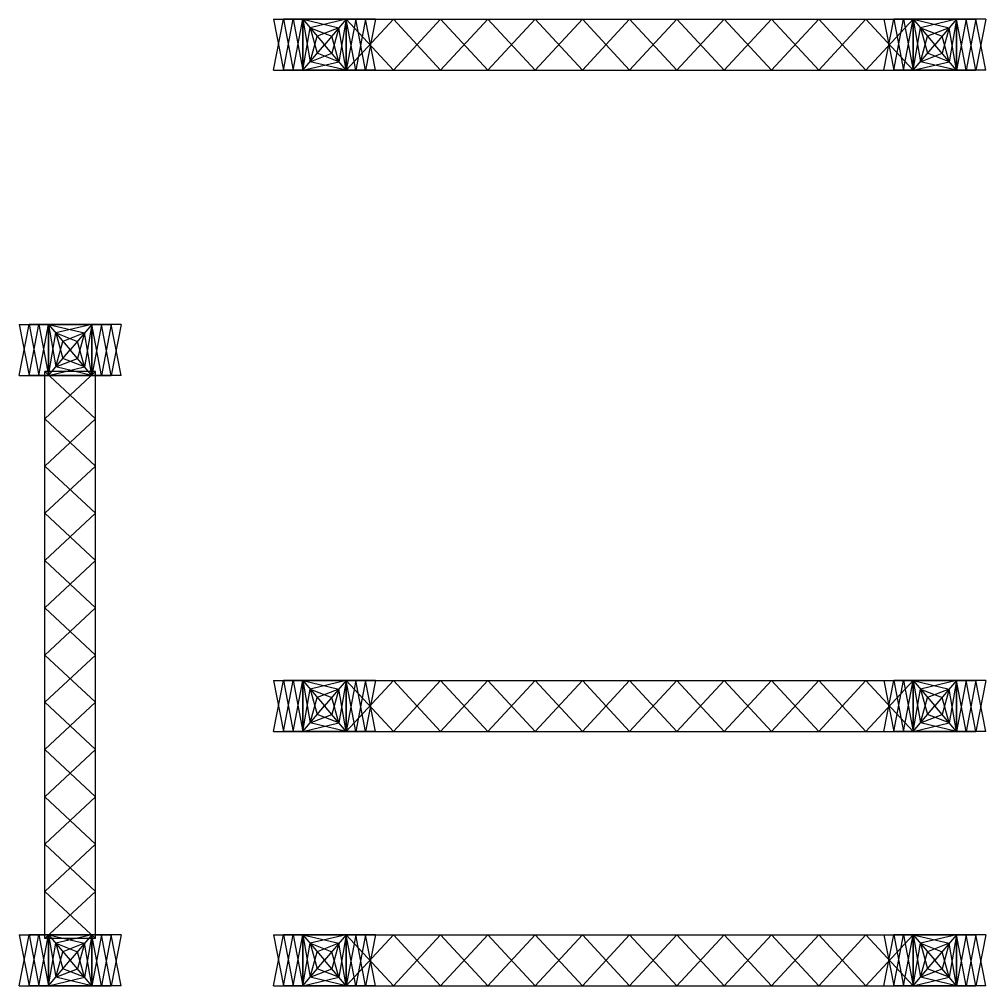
# Model space of a CAD drawing. Header units: millimetres. Extents: x -1 to 18, y -0.5 to 18.5.
import ezdxf

# ---------------------------------------------------------------- set-up
doc = ezdxf.new("R2010")
doc.units = ezdxf.units.MM

msp = doc.modelspace()

# ---------------------------------------------------------------- linework, layer by layer
for points in [[(4, 18.5, 0), (4.192, 18.5, 1)], [(4, 18.5, 0), (5.808, 18.5, 1)], [(4, 18.5, 0), (4.192, 17.5, 1)], [(4, 17.5, 0), (4.192, 18.5, 1)], [(6, 18.5, 0), (4.192, 18.5, 1)], [(4.192, 18.5, 1), (4.383, 18.5, 2)], [(4.192, 18.5, 1), (5.617, 18.5, 2)], [(4.192, 18.5, 1), (4.383, 17.5, 2)], [(4.192, 17.5, 1), (4.383, 18.5, 2)], [(5.808, 18.5, 1), (4.383, 18.5, 2)], [(4.383, 18.5, 2), (4.575, 18.5, 3)], [(4.383, 18.5, 2), (5.425, 18.5, 3)], [(4.383, 18.5, 2), (4.575, 17.5, 3)], [(4.383, 17.5, 2), (4.575, 18.5, 3)], [(5.617, 18.5, 2), (4.575, 18.5, 3)], [(4.575, 18.5, 3), (4.575, 18.5, 4)], [(5.425, 18.5, 3), (4.575, 18.5, 4)], [(4.575, 18.5, 3), (5.425, 18.5, 4)], [(4.575, 18.5, 3), (4.575, 17.5, 4)], [(4.575, 17.5, 3), (4.575, 18.5, 4)], [(4.575, 18.5, 4), (4.575, 18.5, 5)], [(5.425, 18.5, 4), (4.575, 18.5, 5)], [(4.575, 18.5, 4), (5.425, 18.5, 5)], [(4.575, 18.5, 4), (4.575, 17.5, 5)], [(4.575, 17.5, 4), (4.575, 18.5, 5)], [(4.575, 18.5, 5), (4.575, 18.5, 6)], [(5.425, 18.5, 5), (4.575, 18.5, 6)], [(4.575, 18.5, 5), (5.425, 18.5, 6)], [(4.575, 18.5, 5), (4.575, 17.5, 6)], [(4.575, 17.5, 5), (4.575, 18.5, 6)], [(4.575, 18.5, 6), (4.575, 18.5, 7)], [(5.425, 18.5, 6), (4.575, 18.5, 7)], [(4.575, 18.5, 6), (5.425, 18.5, 7)], [(4.575, 18.5, 6), (4.575, 17.5, 7)], [(4.575, 17.5, 6), (4.575, 18.5, 7)], [(5.425, 18.5, 7), (4.575, 18.5, 7)], [(4.575, 18.5, 7), (4.575, 17.5, 7)], [(4.575, 18.5, 7), (5, 18, 9)], [(4.575, 18.5, 7), (5.283, 18.333, 7.667)], [(4.575, 18.5, 7), (4.717, 17.667, 7.667)], [(5.425, 18.5, 7), (4.717, 18.333, 7.667)], [(5.425, 18.5, 7), (5, 18, 9)], [(5.425, 18.5, 7), (5.283, 17.667, 7.667)], [(5.617, 18.5, 2), (5.425, 18.5, 3)], [(5.617, 17.5, 2), (5.425, 18.5, 3)], [(5.617, 18.5, 2), (5.425, 17.5, 3)], [(5.425, 18.5, 3), (5.425, 18.5, 4)], [(5.425, 17.5, 3), (5.425, 18.5, 4)], [(5.425, 18.5, 3), (5.425, 17.5, 4)], [(5.425, 18.5, 4), (5.425, 18.5, 5)], [(5.425, 17.5, 4), (5.425, 18.5, 5)], [(5.425, 18.5, 4), (5.425, 17.5, 5)], [(5.425, 18.5, 5), (5.425, 18.5, 6)], [(5.425, 17.5, 5), (5.425, 18.5, 6)], [(5.425, 18.5, 5), (5.425, 17.5, 6)], [(5.425, 18.5, 6), (5.425, 18.5, 7)], [(5.425, 17.5, 6), (5.425, 18.5, 7)], [(5.425, 18.5, 6), (5.425, 17.5, 7)], [(5.425, 17.5, 7), (5.425, 18.5, 7)], [(5.425, 18.5, 3.5), (16.575, 18.5, 3.5)], [(5.425, 18.5, 3.5), (5.425, 18.5, 4.5)], [(5.425, 18.5, 3.5), (5.425, 17.5, 3.5)], [(5.425, 18.5, 4.5), (16.575, 18.5, 4.5)], [(5.425, 18.5, 4.5), (5.425, 17.5, 4.5)], [(5.425, 18.5, 3.5), (6.354, 17.5, 3.5), (7.283, 18.5, 3.5), (8.212, 17.5, 3.5), (9.142, 18.5, 3.5), (10.071, 17.5, 3.5), (11, 18.5, 3.5), (11.929, 17.5, 3.5), (12.858, 18.5, 3.5), (13.787, 17.5, 3.5), (14.717, 18.5, 3.5), (15.646, 17.5, 3.5), (16.575, 18.5, 3.5)], [(5.425, 17.5, 4.5), (6.354, 18.5, 4.5), (7.283, 17.5, 4.5), (8.212, 18.5, 4.5), (9.142, 17.5, 4.5), (10.071, 18.5, 4.5), (11, 17.5, 4.5), (11.929, 18.5, 4.5), (12.858, 17.5, 4.5), (13.787, 18.5, 4.5), (14.717, 17.5, 4.5), (15.646, 18.5, 4.5), (16.575, 17.5, 4.5)], [(5.425, 18.5, 4.5), (6.354, 18.5, 3.5), (7.283, 18.5, 4.5), (8.212, 18.5, 3.5), (9.142, 18.5, 4.5), (10.071, 18.5, 3.5), (11, 18.5, 4.5), (11.929, 18.5, 3.5), (12.858, 18.5, 4.5), (13.787, 18.5, 3.5), (14.717, 18.5, 4.5), (15.646, 18.5, 3.5), (16.575, 18.5, 4.5)], [(5.808, 18.5, 1), (5.617, 18.5, 2)], [(5.808, 17.5, 1), (5.617, 18.5, 2)], [(5.808, 18.5, 1), (5.617, 17.5, 2)], [(6, 18.5, 0), (5.808, 18.5, 1)], [(6, 17.5, 0), (5.808, 18.5, 1)], [(6, 18.5, 0), (5.808, 17.5, 1)], [(16, 18.5, 0), (16.192, 18.5, 1)], [(16, 18.5, 0), (17.808, 18.5, 1)], [(16, 18.5, 0), (16.192, 17.5, 1)], [(16, 17.5, 0), (16.192, 18.5, 1)], [(18, 18.5, 0), (16.192, 18.5, 1)], [(16.192, 18.5, 1), (16.383, 18.5, 2)], [(16.192, 18.5, 1), (17.617, 18.5, 2)], [(16.192, 18.5, 1), (16.383, 17.5, 2)], [(16.192, 17.5, 1), (16.383, 18.5, 2)], [(17.808, 18.5, 1), (16.383, 18.5, 2)], [(16.383, 18.5, 2), (16.575, 18.5, 3)], [(16.383, 18.5, 2), (17.425, 18.5, 3)], [(16.383, 18.5, 2), (16.575, 17.5, 3)], [(16.383, 17.5, 2), (16.575, 18.5, 3)], [(17.617, 18.5, 2), (16.575, 18.5, 3)], [(16.575, 18.5, 3), (16.575, 18.5, 4)], [(17.425, 18.5, 3), (16.575, 18.5, 4)], [(16.575, 18.5, 3), (17.425, 18.5, 4)], [(16.575, 18.5, 3), (16.575, 17.5, 4)], [(16.575, 17.5, 3), (16.575, 18.5, 4)], [(16.575, 18.5, 4), (16.575, 18.5, 5)], [(17.425, 18.5, 4), (16.575, 18.5, 5)], [(16.575, 18.5, 4), (17.425, 18.5, 5)], [(16.575, 18.5, 4), (16.575, 17.5, 5)], [(16.575, 17.5, 4), (16.575, 18.5, 5)], [(16.575, 18.5, 5), (16.575, 18.5, 6)], [(17.425, 18.5, 5), (16.575, 18.5, 6)], [(16.575, 18.5, 5), (17.425, 18.5, 6)], [(16.575, 18.5, 5), (16.575, 17.5, 6)], [(16.575, 17.5, 5), (16.575, 18.5, 6)], [(16.575, 18.5, 6), (16.575, 18.5, 7)], [(17.425, 18.5, 6), (16.575, 18.5, 7)], [(16.575, 18.5, 6), (17.425, 18.5, 7)], [(16.575, 18.5, 6), (16.575, 17.5, 7)], [(16.575, 17.5, 6), (16.575, 18.5, 7)], [(17.425, 18.5, 7), (16.575, 18.5, 7)], [(16.575, 18.5, 7), (16.575, 17.5, 7)], [(16.575, 18.5, 7), (17, 18, 9)], [(16.575, 18.5, 7), (17.283, 18.333, 7.667)], [(16.575, 18.5, 7), (16.717, 17.667, 7.667)], [(16.575, 18.5, 3.5), (16.575, 18.5, 4.5)], [(16.575, 18.5, 3.5), (16.575, 17.5, 3.5)], [(16.575, 18.5, 4.5), (16.575, 17.5, 4.5)], [(17.425, 18.5, 7), (16.717, 18.333, 7.667)], [(17.425, 18.5, 7), (17, 18, 9)], [(17.425, 18.5, 7), (17.283, 17.667, 7.667)], [(17.617, 18.5, 2), (17.425, 18.5, 3)], [(17.617, 17.5, 2), (17.425, 18.5, 3)], [(17.617, 18.5, 2), (17.425, 17.5, 3)], [(17.425, 18.5, 3), (17.425, 18.5, 4)], [(17.425, 17.5, 3), (17.425, 18.5, 4)], [(17.425, 18.5, 3), (17.425, 17.5, 4)], [(17.425, 18.5, 4), (17.425, 18.5, 5)], [(17.425, 17.5, 4), (17.425, 18.5, 5)], [(17.425, 18.5, 4), (17.425, 17.5, 5)], [(17.425, 18.5, 5), (17.425, 18.5, 6)], [(17.425, 17.5, 5), (17.425, 18.5, 6)], [(17.425, 18.5, 5), (17.425, 17.5, 6)], [(17.425, 18.5, 6), (17.425, 18.5, 7)], [(17.425, 17.5, 6), (17.425, 18.5, 7)], [(17.425, 18.5, 6), (17.425, 17.5, 7)], [(17.425, 17.5, 7), (17.425, 18.5, 7)], [(17.808, 18.5, 1), (17.617, 18.5, 2)], [(17.808, 17.5, 1), (17.617, 18.5, 2)], [(17.808, 18.5, 1), (17.617, 17.5, 2)], [(18, 18.5, 0), (17.808, 18.5, 1)], [(18, 17.5, 0), (17.808, 18.5, 1)], [(18, 18.5, 0), (17.808, 17.5, 1)], [(4.575, 17.5, 7), (4.717, 18.333, 7.667)], [(4.717, 18.333, 7.667), (5.142, 18.167, 8.333)], [(4.717, 18.333, 7.667), (4.858, 17.833, 8.333)], [(5.283, 18.333, 7.667), (4.858, 18.167, 8.333)], [(5.283, 18.333, 7.667), (5.142, 17.833, 8.333)], [(5.425, 17.5, 7), (5.283, 18.333, 7.667)], [(16.575, 17.5, 7), (16.717, 18.333, 7.667)], [(16.717, 18.333, 7.667), (17.142, 18.167, 8.333)], [(16.717, 18.333, 7.667), (16.858, 17.833, 8.333)], [(17.283, 18.333, 7.667), (16.858, 18.167, 8.333)], [(17.283, 18.333, 7.667), (17.142, 17.833, 8.333)], [(17.425, 17.5, 7), (17.283, 18.333, 7.667)], [(4.717, 17.667, 7.667), (4.858, 18.167, 8.333)], [(5.283, 17.667, 7.667), (5.142, 18.167, 8.333)], [(16.717, 17.667, 7.667), (16.858, 18.167, 8.333)], [(17.283, 17.667, 7.667), (17.142, 18.167, 8.333)], [(4.575, 17.5, 7), (5, 18, 9)], [(5.425, 17.5, 7), (5, 18, 9)], [(16.575, 17.5, 7), (17, 18, 9)], [(17.425, 17.5, 7), (17, 18, 9)], [(4.717, 17.667, 7.667), (5.142, 17.833, 8.333)], [(5.283, 17.667, 7.667), (4.858, 17.833, 8.333)], [(16.717, 17.667, 7.667), (17.142, 17.833, 8.333)], [(17.283, 17.667, 7.667), (16.858, 17.833, 8.333)], [(4, 17.5, 0), (4.192, 17.5, 1)], [(4, 17.5, 0), (5.808, 17.5, 1)], [(6, 17.5, 0), (4.192, 17.5, 1)], [(4.192, 17.5, 1), (4.383, 17.5, 2)], [(4.192, 17.5, 1), (5.617, 17.5, 2)], [(5.808, 17.5, 1), (4.383, 17.5, 2)], [(4.383, 17.5, 2), (4.575, 17.5, 3)], [(4.383, 17.5, 2), (5.425, 17.5, 3)], [(4.575, 17.5, 7), (5.283, 17.667, 7.667)], [(5.617, 17.5, 2), (4.575, 17.5, 3)], [(4.575, 17.5, 3), (4.575, 17.5, 4)], [(4.575, 17.5, 3), (5.425, 17.5, 4)], [(5.425, 17.5, 3), (4.575, 17.5, 4)], [(4.575, 17.5, 4), (4.575, 17.5, 5)], [(4.575, 17.5, 4), (5.425, 17.5, 5)], [(5.425, 17.5, 4), (4.575, 17.5, 5)], [(4.575, 17.5, 5), (4.575, 17.5, 6)], [(4.575, 17.5, 5), (5.425, 17.5, 6)], [(5.425, 17.5, 5), (4.575, 17.5, 6)], [(4.575, 17.5, 6), (4.575, 17.5, 7)], [(4.575, 17.5, 6), (5.425, 17.5, 7)], [(5.425, 17.5, 6), (4.575, 17.5, 7)], [(4.575, 17.5, 7), (5.425, 17.5, 7)], [(5.425, 17.5, 7), (4.717, 17.667, 7.667)], [(5.617, 17.5, 2), (5.425, 17.5, 3)], [(5.425, 17.5, 3), (5.425, 17.5, 4)], [(5.425, 17.5, 4), (5.425, 17.5, 5)], [(5.425, 17.5, 5), (5.425, 17.5, 6)], [(5.425, 17.5, 6), (5.425, 17.5, 7)], [(5.425, 17.5, 3.5), (16.575, 17.5, 3.5)], [(5.425, 17.5, 3.5), (5.425, 17.5, 4.5)], [(5.425, 17.5, 4.5), (16.575, 17.5, 4.5)], [(5.425, 17.5, 3.5), (6.354, 17.5, 4.5), (7.283, 17.5, 3.5), (8.212, 17.5, 4.5), (9.142, 17.5, 3.5), (10.071, 17.5, 4.5), (11, 17.5, 3.5), (11.929, 17.5, 4.5), (12.858, 17.5, 3.5), (13.787, 17.5, 4.5), (14.717, 17.5, 3.5), (15.646, 17.5, 4.5), (16.575, 17.5, 3.5)], [(5.808, 17.5, 1), (5.617, 17.5, 2)], [(6, 17.5, 0), (5.808, 17.5, 1)], [(16, 17.5, 0), (16.192, 17.5, 1)], [(16, 17.5, 0), (17.808, 17.5, 1)], [(18, 17.5, 0), (16.192, 17.5, 1)], [(16.192, 17.5, 1), (16.383, 17.5, 2)], [(16.192, 17.5, 1), (17.617, 17.5, 2)], [(17.808, 17.5, 1), (16.383, 17.5, 2)], [(16.383, 17.5, 2), (16.575, 17.5, 3)], [(16.383, 17.5, 2), (17.425, 17.5, 3)], [(16.575, 17.5, 7), (17.283, 17.667, 7.667)], [(17.617, 17.5, 2), (16.575, 17.5, 3)], [(16.575, 17.5, 3), (16.575, 17.5, 4)], [(16.575, 17.5, 3), (17.425, 17.5, 4)], [(17.425, 17.5, 3), (16.575, 17.5, 4)], [(16.575, 17.5, 4), (16.575, 17.5, 5)], [(16.575, 17.5, 4), (17.425, 17.5, 5)], [(17.425, 17.5, 4), (16.575, 17.5, 5)], [(16.575, 17.5, 5), (16.575, 17.5, 6)], [(16.575, 17.5, 5), (17.425, 17.5, 6)], [(17.425, 17.5, 5), (16.575, 17.5, 6)], [(16.575, 17.5, 6), (16.575, 17.5, 7)], [(16.575, 17.5, 6), (17.425, 17.5, 7)], [(17.425, 17.5, 6), (16.575, 17.5, 7)], [(16.575, 17.5, 7), (17.425, 17.5, 7)], [(16.575, 17.5, 3.5), (16.575, 17.5, 4.5)], [(17.425, 17.5, 7), (16.717, 17.667, 7.667)], [(17.617, 17.5, 2), (17.425, 17.5, 3)], [(17.425, 17.5, 3), (17.425, 17.5, 4)], [(17.425, 17.5, 4), (17.425, 17.5, 5)], [(17.425, 17.5, 5), (17.425, 17.5, 6)], [(17.425, 17.5, 6), (17.425, 17.5, 7)], [(17.808, 17.5, 1), (17.617, 17.5, 2)], [(18, 17.5, 0), (17.808, 17.5, 1)], [(-1, 12.5, 0), (-0.808, 12.5, 1)], [(-1, 12.5, 0), (0.808, 12.5, 1)], [(-1, 12.5, 0), (-0.808, 11.5, 1)], [(-1, 11.5, 0), (-0.808, 12.5, 1)], [(1, 12.5, 0), (-0.808, 12.5, 1)], [(-0.808, 12.5, 1), (-0.617, 12.5, 2)], [(-0.808, 12.5, 1), (0.617, 12.5, 2)], [(-0.808, 12.5, 1), (-0.617, 11.5, 2)], [(-0.808, 11.5, 1), (-0.617, 12.5, 2)], [(0.808, 12.5, 1), (-0.617, 12.5, 2)], [(-0.617, 12.5, 2), (-0.425, 12.5, 3)], [(-0.617, 12.5, 2), (0.425, 12.5, 3)], [(-0.617, 12.5, 2), (-0.425, 11.5, 3)], [(-0.617, 11.5, 2), (-0.425, 12.5, 3)], [(0.617, 12.5, 2), (-0.425, 12.5, 3)], [(-0.425, 12.5, 3), (-0.425, 12.5, 4)], [(0.425, 12.5, 3), (-0.425, 12.5, 4)], [(-0.425, 12.5, 3), (0.425, 12.5, 4)], [(-0.425, 12.5, 3), (-0.425, 11.5, 4)], [(-0.425, 11.5, 3), (-0.425, 12.5, 4)], [(-0.425, 12.5, 4), (-0.425, 12.5, 5)], [(0.425, 12.5, 4), (-0.425, 12.5, 5)], [(-0.425, 12.5, 4), (0.425, 12.5, 5)], [(-0.425, 12.5, 4), (-0.425, 11.5, 5)], [(-0.425, 11.5, 4), (-0.425, 12.5, 5)], [(-0.425, 12.5, 5), (-0.425, 12.5, 6)], [(0.425, 12.5, 5), (-0.425, 12.5, 6)], [(-0.425, 12.5, 5), (0.425, 12.5, 6)], [(-0.425, 12.5, 5), (-0.425, 11.5, 6)], [(-0.425, 11.5, 5), (-0.425, 12.5, 6)], [(-0.425, 12.5, 6), (-0.425, 12.5, 7)], [(0.425, 12.5, 6), (-0.425, 12.5, 7)], [(-0.425, 12.5, 6), (0.425, 12.5, 7)], [(-0.425, 12.5, 6), (-0.425, 11.5, 7)], [(-0.425, 11.5, 6), (-0.425, 12.5, 7)], [(0.425, 12.5, 7), (-0.425, 12.5, 7)], [(-0.425, 12.5, 7), (-0.425, 11.5, 7)], [(-0.425, 12.5, 7), (0, 12, 9)], [(-0.425, 12.5, 7), (0.283, 12.333, 7.667)], [(-0.425, 12.5, 7), (-0.283, 11.667, 7.667)], [(0.425, 12.5, 7), (-0.283, 12.333, 7.667)], [(0.425, 12.5, 7), (0, 12, 9)], [(0.425, 12.5, 7), (0.283, 11.667, 7.667)], [(0.617, 12.5, 2), (0.425, 12.5, 3)], [(0.617, 11.5, 2), (0.425, 12.5, 3)], [(0.617, 12.5, 2), (0.425, 11.5, 3)], [(0.425, 12.5, 3), (0.425, 12.5, 4)], [(0.425, 11.5, 3), (0.425, 12.5, 4)], [(0.425, 12.5, 3), (0.425, 11.5, 4)], [(0.425, 12.5, 4), (0.425, 12.5, 5)], [(0.425, 11.5, 4), (0.425, 12.5, 5)], [(0.425, 12.5, 4), (0.425, 11.5, 5)], [(0.425, 12.5, 5), (0.425, 12.5, 6)], [(0.425, 11.5, 5), (0.425, 12.5, 6)], [(0.425, 12.5, 5), (0.425, 11.5, 6)], [(0.425, 12.5, 6), (0.425, 12.5, 7)], [(0.425, 11.5, 6), (0.425, 12.5, 7)], [(0.425, 12.5, 6), (0.425, 11.5, 7)], [(0.425, 11.5, 7), (0.425, 12.5, 7)], [(0.808, 12.5, 1), (0.617, 12.5, 2)], [(0.808, 11.5, 1), (0.617, 12.5, 2)], [(0.808, 12.5, 1), (0.617, 11.5, 2)], [(1, 12.5, 0), (0.808, 12.5, 1)], [(1, 11.5, 0), (0.808, 12.5, 1)], [(1, 12.5, 0), (0.808, 11.5, 1)], [(-0.425, 11.5, 7), (-0.283, 12.333, 7.667)], [(-0.283, 12.333, 7.667), (0.142, 12.167, 8.333)], [(-0.283, 12.333, 7.667), (-0.142, 11.833, 8.333)], [(-0.283, 11.667, 7.667), (-0.142, 12.167, 8.333)], [(0.283, 12.333, 7.667), (-0.142, 12.167, 8.333)], [(0.283, 12.333, 7.667), (0.142, 11.833, 8.333)], [(0.283, 11.667, 7.667), (0.142, 12.167, 8.333)], [(0.425, 11.5, 7), (0.283, 12.333, 7.667)], [(-0.425, 11.5, 7), (0, 12, 9)], [(0.425, 11.5, 7), (0, 12, 9)], [(-0.283, 11.667, 7.667), (0.142, 11.833, 8.333)], [(0.283, 11.667, 7.667), (-0.142, 11.833, 8.333)], [(-0.425, 11.5, 7), (0.283, 11.667, 7.667)], [(0.425, 11.5, 7), (-0.283, 11.667, 7.667)], [(-1, 11.5, 0), (-0.808, 11.5, 1)], [(-1, 11.5, 0), (0.808, 11.5, 1)], [(1, 11.5, 0), (-0.808, 11.5, 1)], [(-0.808, 11.5, 1), (-0.617, 11.5, 2)], [(-0.808, 11.5, 1), (0.617, 11.5, 2)], [(0.808, 11.5, 1), (-0.617, 11.5, 2)], [(-0.617, 11.5, 2), (-0.425, 11.5, 3)], [(-0.617, 11.5, 2), (0.425, 11.5, 3)], [(0.5, 11.575, 5.5), (-0.5, 11.575, 5.5)], [(-0.5, 0.425, 5.5), (-0.5, 11.575, 5.5)], [(0.5, 11.575, 4.5), (-0.5, 11.575, 4.5)], [(-0.5, 11.575, 5.5), (-0.5, 11.575, 4.5)], [(-0.5, 0.425, 4.5), (-0.5, 11.575, 4.5)], [(0.5, 0.425, 5.5), (-0.5, 1.354, 5.5), (0.5, 2.283, 5.5), (-0.5, 3.212, 5.5), (0.5, 4.142, 5.5), (-0.5, 5.071, 5.5), (0.5, 6, 5.5), (-0.5, 6.929, 5.5), (0.5, 7.858, 5.5), (-0.5, 8.787, 5.5), (0.5, 9.717, 5.5), (-0.5, 10.646, 5.5), (0.5, 11.575, 5.5)], [(-0.5, 0.425, 5.5), (-0.5, 1.354, 4.5), (-0.5, 2.283, 5.5), (-0.5, 3.212, 4.5), (-0.5, 4.142, 5.5), (-0.5, 5.071, 4.5), (-0.5, 6, 5.5), (-0.5, 6.929, 4.5), (-0.5, 7.858, 5.5), (-0.5, 8.787, 4.5), (-0.5, 9.717, 5.5), (-0.5, 10.646, 4.5), (-0.5, 11.575, 5.5)], [(-0.5, 0.425, 4.5), (0.5, 1.354, 4.5), (-0.5, 2.283, 4.5), (0.5, 3.212, 4.5), (-0.5, 4.142, 4.5), (0.5, 5.071, 4.5), (-0.5, 6, 4.5), (0.5, 6.929, 4.5), (-0.5, 7.858, 4.5), (0.5, 8.787, 4.5), (-0.5, 9.717, 4.5), (0.5, 10.646, 4.5), (-0.5, 11.575, 4.5)], [(0.617, 11.5, 2), (-0.425, 11.5, 3)], [(-0.425, 11.5, 3), (-0.425, 11.5, 4)], [(-0.425, 11.5, 3), (0.425, 11.5, 4)], [(0.425, 11.5, 3), (-0.425, 11.5, 4)], [(-0.425, 11.5, 4), (-0.425, 11.5, 5)], [(-0.425, 11.5, 4), (0.425, 11.5, 5)], [(0.425, 11.5, 4), (-0.425, 11.5, 5)], [(-0.425, 11.5, 5), (-0.425, 11.5, 6)], [(-0.425, 11.5, 5), (0.425, 11.5, 6)], [(0.425, 11.5, 5), (-0.425, 11.5, 6)], [(-0.425, 11.5, 6), (-0.425, 11.5, 7)], [(-0.425, 11.5, 6), (0.425, 11.5, 7)], [(0.425, 11.5, 6), (-0.425, 11.5, 7)], [(-0.425, 11.5, 7), (0.425, 11.5, 7)], [(0.617, 11.5, 2), (0.425, 11.5, 3)], [(0.425, 11.5, 3), (0.425, 11.5, 4)], [(0.425, 11.5, 4), (0.425, 11.5, 5)], [(0.425, 11.5, 5), (0.425, 11.5, 6)], [(0.425, 11.5, 6), (0.425, 11.5, 7)], [(0.5, 0.425, 5.5), (0.5, 11.575, 5.5)], [(0.5, 11.575, 5.5), (0.5, 11.575, 4.5)], [(0.5, 0.425, 4.5), (0.5, 11.575, 4.5)], [(0.5, 0.425, 4.5), (0.5, 1.354, 5.5), (0.5, 2.283, 4.5), (0.5, 3.212, 5.5), (0.5, 4.142, 4.5), (0.5, 5.071, 5.5), (0.5, 6, 4.5), (0.5, 6.929, 5.5), (0.5, 7.858, 4.5), (0.5, 8.787, 5.5), (0.5, 9.717, 4.5), (0.5, 10.646, 5.5), (0.5, 11.575, 4.5)], [(0.808, 11.5, 1), (0.617, 11.5, 2)], [(1, 11.5, 0), (0.808, 11.5, 1)], [(4, 5.5, 0), (4.192, 5.5, 1)], [(4, 5.5, 0), (5.808, 5.5, 1)], [(4, 5.5, 0), (4.192, 4.5, 1)], [(4, 4.5, 0), (4.192, 5.5, 1)], [(6, 5.5, 0), (4.192, 5.5, 1)], [(4.192, 5.5, 1), (4.383, 5.5, 2)], [(4.192, 5.5, 1), (5.617, 5.5, 2)], [(4.192, 5.5, 1), (4.383, 4.5, 2)], [(4.192, 4.5, 1), (4.383, 5.5, 2)], [(5.808, 5.5, 1), (4.383, 5.5, 2)], [(4.383, 5.5, 2), (4.575, 5.5, 3)], [(4.383, 5.5, 2), (5.425, 5.5, 3)], [(4.383, 5.5, 2), (4.575, 4.5, 3)], [(4.383, 4.5, 2), (4.575, 5.5, 3)], [(5.617, 5.5, 2), (4.575, 5.5, 3)], [(4.575, 5.5, 3), (4.575, 5.5, 4)], [(5.425, 5.5, 3), (4.575, 5.5, 4)], [(4.575, 5.5, 3), (5.425, 5.5, 4)], [(4.575, 5.5, 3), (4.575, 4.5, 4)], [(4.575, 4.5, 3), (4.575, 5.5, 4)], [(4.575, 5.5, 4), (4.575, 5.5, 5)], [(5.425, 5.5, 4), (4.575, 5.5, 5)], [(4.575, 5.5, 4), (5.425, 5.5, 5)], [(4.575, 5.5, 4), (4.575, 4.5, 5)], [(4.575, 4.5, 4), (4.575, 5.5, 5)], [(4.575, 5.5, 5), (4.575, 5.5, 6)], [(5.425, 5.5, 5), (4.575, 5.5, 6)], [(4.575, 5.5, 5), (5.425, 5.5, 6)], [(4.575, 5.5, 5), (4.575, 4.5, 6)], [(4.575, 4.5, 5), (4.575, 5.5, 6)], [(4.575, 5.5, 6), (4.575, 5.5, 7)], [(5.425, 5.5, 6), (4.575, 5.5, 7)], [(4.575, 5.5, 6), (5.425, 5.5, 7)], [(4.575, 5.5, 6), (4.575, 4.5, 7)], [(4.575, 4.5, 6), (4.575, 5.5, 7)], [(5.425, 5.5, 7), (4.575, 5.5, 7)], [(4.575, 5.5, 7), (4.575, 4.5, 7)], [(4.575, 5.5, 7), (5, 5, 9)], [(4.575, 5.5, 7), (5.283, 5.333, 7.667)], [(4.575, 5.5, 7), (4.717, 4.667, 7.667)], [(4.575, 4.5, 7), (4.717, 5.333, 7.667)], [(5.425, 5.5, 7), (4.717, 5.333, 7.667)], [(4.717, 5.333, 7.667), (5.142, 5.167, 8.333)], [(4.717, 5.333, 7.667), (4.858, 4.833, 8.333)], [(5.283, 5.333, 7.667), (4.858, 5.167, 8.333)], [(5.425, 5.5, 7), (5, 5, 9)], [(5.283, 5.333, 7.667), (5.142, 4.833, 8.333)], [(5.425, 5.5, 7), (5.283, 4.667, 7.667)], [(5.425, 4.5, 7), (5.283, 5.333, 7.667)], [(5.617, 5.5, 2), (5.425, 5.5, 3)], [(5.617, 4.5, 2), (5.425, 5.5, 3)], [(5.617, 5.5, 2), (5.425, 4.5, 3)], [(5.425, 5.5, 3), (5.425, 5.5, 4)], [(5.425, 4.5, 3), (5.425, 5.5, 4)], [(5.425, 5.5, 3), (5.425, 4.5, 4)], [(5.425, 5.5, 4), (5.425, 5.5, 5)], [(5.425, 4.5, 4), (5.425, 5.5, 5)], [(5.425, 5.5, 4), (5.425, 4.5, 5)], [(5.425, 5.5, 5), (5.425, 5.5, 6)], [(5.425, 4.5, 5), (5.425, 5.5, 6)], [(5.425, 5.5, 5), (5.425, 4.5, 6)], [(5.425, 5.5, 6), (5.425, 5.5, 7)], [(5.425, 4.5, 6), (5.425, 5.5, 7)], [(5.425, 5.5, 6), (5.425, 4.5, 7)], [(5.425, 4.5, 7), (5.425, 5.5, 7)], [(5.425, 5.5, 3.5), (16.575, 5.5, 3.5)], [(5.425, 5.5, 3.5), (5.425, 5.5, 4.5)], [(5.425, 5.5, 3.5), (5.425, 4.5, 3.5)], [(5.425, 5.5, 4.5), (16.575, 5.5, 4.5)], [(5.425, 5.5, 4.5), (5.425, 4.5, 4.5)], [(5.425, 5.5, 3.5), (6.354, 4.5, 3.5), (7.283, 5.5, 3.5), (8.212, 4.5, 3.5), (9.142, 5.5, 3.5), (10.071, 4.5, 3.5), (11, 5.5, 3.5), (11.929, 4.5, 3.5), (12.858, 5.5, 3.5), (13.787, 4.5, 3.5), (14.717, 5.5, 3.5), (15.646, 4.5, 3.5), (16.575, 5.5, 3.5)], [(5.425, 4.5, 4.5), (6.354, 5.5, 4.5), (7.283, 4.5, 4.5), (8.212, 5.5, 4.5), (9.142, 4.5, 4.5), (10.071, 5.5, 4.5), (11, 4.5, 4.5), (11.929, 5.5, 4.5), (12.858, 4.5, 4.5), (13.787, 5.5, 4.5), (14.717, 4.5, 4.5), (15.646, 5.5, 4.5), (16.575, 4.5, 4.5)], [(5.425, 5.5, 4.5), (6.354, 5.5, 3.5), (7.283, 5.5, 4.5), (8.212, 5.5, 3.5), (9.142, 5.5, 4.5), (10.071, 5.5, 3.5), (11, 5.5, 4.5), (11.929, 5.5, 3.5), (12.858, 5.5, 4.5), (13.787, 5.5, 3.5), (14.717, 5.5, 4.5), (15.646, 5.5, 3.5), (16.575, 5.5, 4.5)], [(5.808, 5.5, 1), (5.617, 5.5, 2)], [(5.808, 4.5, 1), (5.617, 5.5, 2)], [(5.808, 5.5, 1), (5.617, 4.5, 2)], [(6, 5.5, 0), (5.808, 5.5, 1)], [(6, 4.5, 0), (5.808, 5.5, 1)], [(6, 5.5, 0), (5.808, 4.5, 1)], [(16, 5.5, 0), (16.192, 5.5, 1)], [(16, 5.5, 0), (17.808, 5.5, 1)], [(16, 5.5, 0), (16.192, 4.5, 1)], [(16, 4.5, 0), (16.192, 5.5, 1)], [(18, 5.5, 0), (16.192, 5.5, 1)], [(16.192, 5.5, 1), (16.383, 5.5, 2)], [(16.192, 5.5, 1), (17.617, 5.5, 2)], [(16.192, 5.5, 1), (16.383, 4.5, 2)], [(16.192, 4.5, 1), (16.383, 5.5, 2)], [(17.808, 5.5, 1), (16.383, 5.5, 2)], [(16.383, 5.5, 2), (16.575, 5.5, 3)], [(16.383, 5.5, 2), (17.425, 5.5, 3)], [(16.383, 5.5, 2), (16.575, 4.5, 3)], [(16.383, 4.5, 2), (16.575, 5.5, 3)], [(17.617, 5.5, 2), (16.575, 5.5, 3)], [(16.575, 5.5, 3), (16.575, 5.5, 4)], [(17.425, 5.5, 3), (16.575, 5.5, 4)], [(16.575, 5.5, 3), (17.425, 5.5, 4)], [(16.575, 5.5, 3), (16.575, 4.5, 4)], [(16.575, 4.5, 3), (16.575, 5.5, 4)], [(16.575, 5.5, 4), (16.575, 5.5, 5)], [(17.425, 5.5, 4), (16.575, 5.5, 5)], [(16.575, 5.5, 4), (17.425, 5.5, 5)], [(16.575, 5.5, 4), (16.575, 4.5, 5)], [(16.575, 4.5, 4), (16.575, 5.5, 5)], [(16.575, 5.5, 5), (16.575, 5.5, 6)], [(17.425, 5.5, 5), (16.575, 5.5, 6)], [(16.575, 5.5, 5), (17.425, 5.5, 6)], [(16.575, 5.5, 5), (16.575, 4.5, 6)], [(16.575, 4.5, 5), (16.575, 5.5, 6)], [(16.575, 5.5, 6), (16.575, 5.5, 7)], [(17.425, 5.5, 6), (16.575, 5.5, 7)], [(16.575, 5.5, 6), (17.425, 5.5, 7)], [(16.575, 5.5, 6), (16.575, 4.5, 7)], [(16.575, 4.5, 6), (16.575, 5.5, 7)], [(17.425, 5.5, 7), (16.575, 5.5, 7)], [(16.575, 5.5, 7), (16.575, 4.5, 7)], [(16.575, 5.5, 7), (17, 5, 9)], [(16.575, 5.5, 7), (17.283, 5.333, 7.667)], [(16.575, 5.5, 7), (16.717, 4.667, 7.667)], [(16.575, 5.5, 3.5), (16.575, 5.5, 4.5)], [(16.575, 5.5, 3.5), (16.575, 4.5, 3.5)], [(16.575, 5.5, 4.5), (16.575, 4.5, 4.5)], [(16.575, 4.5, 7), (16.717, 5.333, 7.667)], [(17.425, 5.5, 7), (16.717, 5.333, 7.667)], [(16.717, 5.333, 7.667), (17.142, 5.167, 8.333)], [(16.717, 5.333, 7.667), (16.858, 4.833, 8.333)], [(17.283, 5.333, 7.667), (16.858, 5.167, 8.333)], [(17.425, 5.5, 7), (17, 5, 9)], [(17.283, 5.333, 7.667), (17.142, 4.833, 8.333)], [(17.425, 5.5, 7), (17.283, 4.667, 7.667)], [(17.425, 4.5, 7), (17.283, 5.333, 7.667)], [(17.617, 5.5, 2), (17.425, 5.5, 3)], [(17.617, 4.5, 2), (17.425, 5.5, 3)], [(17.617, 5.5, 2), (17.425, 4.5, 3)], [(17.425, 5.5, 3), (17.425, 5.5, 4)], [(17.425, 4.5, 3), (17.425, 5.5, 4)], [(17.425, 5.5, 3), (17.425, 4.5, 4)], [(17.425, 5.5, 4), (17.425, 5.5, 5)], [(17.425, 4.5, 4), (17.425, 5.5, 5)], [(17.425, 5.5, 4), (17.425, 4.5, 5)], [(17.425, 5.5, 5), (17.425, 5.5, 6)], [(17.425, 4.5, 5), (17.425, 5.5, 6)], [(17.425, 5.5, 5), (17.425, 4.5, 6)], [(17.425, 5.5, 6), (17.425, 5.5, 7)], [(17.425, 4.5, 6), (17.425, 5.5, 7)], [(17.425, 5.5, 6), (17.425, 4.5, 7)], [(17.425, 4.5, 7), (17.425, 5.5, 7)], [(17.808, 5.5, 1), (17.617, 5.5, 2)], [(17.808, 4.5, 1), (17.617, 5.5, 2)], [(17.808, 5.5, 1), (17.617, 4.5, 2)], [(18, 5.5, 0), (17.808, 5.5, 1)], [(18, 4.5, 0), (17.808, 5.5, 1)], [(18, 5.5, 0), (17.808, 4.5, 1)], [(4.717, 4.667, 7.667), (4.858, 5.167, 8.333)], [(5.283, 4.667, 7.667), (5.142, 5.167, 8.333)], [(16.717, 4.667, 7.667), (16.858, 5.167, 8.333)], [(17.283, 4.667, 7.667), (17.142, 5.167, 8.333)], [(4.575, 4.5, 7), (5, 5, 9)], [(5.425, 4.5, 7), (5, 5, 9)], [(16.575, 4.5, 7), (17, 5, 9)], [(17.425, 4.5, 7), (17, 5, 9)], [(4.717, 4.667, 7.667), (5.142, 4.833, 8.333)], [(5.283, 4.667, 7.667), (4.858, 4.833, 8.333)], [(16.717, 4.667, 7.667), (17.142, 4.833, 8.333)], [(17.283, 4.667, 7.667), (16.858, 4.833, 8.333)], [(4.575, 4.5, 7), (5.283, 4.667, 7.667)], [(5.425, 4.5, 7), (4.717, 4.667, 7.667)], [(16.575, 4.5, 7), (17.283, 4.667, 7.667)], [(17.425, 4.5, 7), (16.717, 4.667, 7.667)], [(4, 4.5, 0), (4.192, 4.5, 1)], [(4, 4.5, 0), (5.808, 4.5, 1)], [(6, 4.5, 0), (4.192, 4.5, 1)], [(4.192, 4.5, 1), (4.383, 4.5, 2)], [(4.192, 4.5, 1), (5.617, 4.5, 2)], [(5.808, 4.5, 1), (4.383, 4.5, 2)], [(4.383, 4.5, 2), (4.575, 4.5, 3)], [(4.383, 4.5, 2), (5.425, 4.5, 3)], [(5.617, 4.5, 2), (4.575, 4.5, 3)], [(4.575, 4.5, 3), (4.575, 4.5, 4)], [(4.575, 4.5, 3), (5.425, 4.5, 4)], [(5.425, 4.5, 3), (4.575, 4.5, 4)], [(4.575, 4.5, 4), (4.575, 4.5, 5)], [(4.575, 4.5, 4), (5.425, 4.5, 5)], [(5.425, 4.5, 4), (4.575, 4.5, 5)], [(4.575, 4.5, 5), (4.575, 4.5, 6)], [(4.575, 4.5, 5), (5.425, 4.5, 6)], [(5.425, 4.5, 5), (4.575, 4.5, 6)], [(4.575, 4.5, 6), (4.575, 4.5, 7)], [(4.575, 4.5, 6), (5.425, 4.5, 7)], [(5.425, 4.5, 6), (4.575, 4.5, 7)], [(4.575, 4.5, 7), (5.425, 4.5, 7)], [(5.617, 4.5, 2), (5.425, 4.5, 3)], [(5.425, 4.5, 3), (5.425, 4.5, 4)], [(5.425, 4.5, 4), (5.425, 4.5, 5)], [(5.425, 4.5, 5), (5.425, 4.5, 6)], [(5.425, 4.5, 6), (5.425, 4.5, 7)], [(5.425, 4.5, 3.5), (16.575, 4.5, 3.5)], [(5.425, 4.5, 3.5), (5.425, 4.5, 4.5)], [(5.425, 4.5, 4.5), (16.575, 4.5, 4.5)], [(5.425, 4.5, 3.5), (6.354, 4.5, 4.5), (7.283, 4.5, 3.5), (8.212, 4.5, 4.5), (9.142, 4.5, 3.5), (10.071, 4.5, 4.5), (11, 4.5, 3.5), (11.929, 4.5, 4.5), (12.858, 4.5, 3.5), (13.787, 4.5, 4.5), (14.717, 4.5, 3.5), (15.646, 4.5, 4.5), (16.575, 4.5, 3.5)], [(5.808, 4.5, 1), (5.617, 4.5, 2)], [(6, 4.5, 0), (5.808, 4.5, 1)], [(16, 4.5, 0), (16.192, 4.5, 1)], [(16, 4.5, 0), (17.808, 4.5, 1)], [(18, 4.5, 0), (16.192, 4.5, 1)], [(16.192, 4.5, 1), (16.383, 4.5, 2)], [(16.192, 4.5, 1), (17.617, 4.5, 2)], [(17.808, 4.5, 1), (16.383, 4.5, 2)], [(16.383, 4.5, 2), (16.575, 4.5, 3)], [(16.383, 4.5, 2), (17.425, 4.5, 3)], [(17.617, 4.5, 2), (16.575, 4.5, 3)], [(16.575, 4.5, 3), (16.575, 4.5, 4)], [(16.575, 4.5, 3), (17.425, 4.5, 4)], [(17.425, 4.5, 3), (16.575, 4.5, 4)], [(16.575, 4.5, 4), (16.575, 4.5, 5)], [(16.575, 4.5, 4), (17.425, 4.5, 5)], [(17.425, 4.5, 4), (16.575, 4.5, 5)], [(16.575, 4.5, 5), (16.575, 4.5, 6)], [(16.575, 4.5, 5), (17.425, 4.5, 6)], [(17.425, 4.5, 5), (16.575, 4.5, 6)], [(16.575, 4.5, 6), (16.575, 4.5, 7)], [(16.575, 4.5, 6), (17.425, 4.5, 7)], [(17.425, 4.5, 6), (16.575, 4.5, 7)], [(16.575, 4.5, 7), (17.425, 4.5, 7)], [(16.575, 4.5, 3.5), (16.575, 4.5, 4.5)], [(17.617, 4.5, 2), (17.425, 4.5, 3)], [(17.425, 4.5, 3), (17.425, 4.5, 4)], [(17.425, 4.5, 4), (17.425, 4.5, 5)], [(17.425, 4.5, 5), (17.425, 4.5, 6)], [(17.425, 4.5, 6), (17.425, 4.5, 7)], [(17.808, 4.5, 1), (17.617, 4.5, 2)], [(18, 4.5, 0), (17.808, 4.5, 1)], [(-1, 0.5, 0), (-0.808, 0.5, 1)], [(-1, 0.5, 0), (0.808, 0.5, 1)], [(-1, 0.5, 0), (-0.808, -0.5, 1)], [(-1, -0.5, 0), (-0.808, 0.5, 1)], [(1, 0.5, 0), (-0.808, 0.5, 1)], [(-0.808, 0.5, 1), (-0.617, 0.5, 2)], [(-0.808, 0.5, 1), (0.617, 0.5, 2)], [(-0.808, 0.5, 1), (-0.617, -0.5, 2)], [(-0.808, -0.5, 1), (-0.617, 0.5, 2)], [(0.808, 0.5, 1), (-0.617, 0.5, 2)], [(-0.617, 0.5, 2), (-0.425, 0.5, 3)], [(-0.617, 0.5, 2), (0.425, 0.5, 3)], [(-0.617, 0.5, 2), (-0.425, -0.5, 3)], [(-0.617, -0.5, 2), (-0.425, 0.5, 3)], [(0.5, 0.425, 5.5), (-0.5, 0.425, 5.5)], [(0.5, 0.425, 4.5), (-0.5, 0.425, 4.5)], [(-0.5, 0.425, 5.5), (-0.5, 0.425, 4.5)], [(0.617, 0.5, 2), (-0.425, 0.5, 3)], [(-0.425, 0.5, 3), (-0.425, 0.5, 4)], [(0.425, 0.5, 3), (-0.425, 0.5, 4)], [(-0.425, 0.5, 3), (0.425, 0.5, 4)], [(-0.425, 0.5, 3), (-0.425, -0.5, 4)], [(-0.425, -0.5, 3), (-0.425, 0.5, 4)], [(-0.425, 0.5, 4), (-0.425, 0.5, 5)], [(0.425, 0.5, 4), (-0.425, 0.5, 5)], [(-0.425, 0.5, 4), (0.425, 0.5, 5)], [(-0.425, 0.5, 4), (-0.425, -0.5, 5)], [(-0.425, -0.5, 4), (-0.425, 0.5, 5)], [(-0.425, 0.5, 5), (-0.425, 0.5, 6)], [(0.425, 0.5, 5), (-0.425, 0.5, 6)], [(-0.425, 0.5, 5), (0.425, 0.5, 6)], [(-0.425, 0.5, 5), (-0.425, -0.5, 6)], [(-0.425, -0.5, 5), (-0.425, 0.5, 6)], [(-0.425, 0.5, 6), (-0.425, 0.5, 7)], [(0.425, 0.5, 6), (-0.425, 0.5, 7)], [(-0.425, 0.5, 6), (0.425, 0.5, 7)], [(-0.425, 0.5, 6), (-0.425, -0.5, 7)], [(-0.425, -0.5, 6), (-0.425, 0.5, 7)], [(0.425, 0.5, 7), (-0.425, 0.5, 7)], [(-0.425, 0.5, 7), (-0.425, -0.5, 7)], [(-0.425, 0.5, 7), (0, 0, 9)], [(-0.425, 0.5, 7), (0.283, 0.333, 7.667)], [(-0.425, 0.5, 7), (-0.283, -0.333, 7.667)], [(0.425, 0.5, 7), (-0.283, 0.333, 7.667)], [(0.425, 0.5, 7), (0, 0, 9)], [(0.425, 0.5, 7), (0.283, -0.333, 7.667)], [(0.617, 0.5, 2), (0.425, 0.5, 3)], [(0.617, -0.5, 2), (0.425, 0.5, 3)], [(0.617, 0.5, 2), (0.425, -0.5, 3)], [(0.425, 0.5, 3), (0.425, 0.5, 4)], [(0.425, -0.5, 3), (0.425, 0.5, 4)], [(0.425, 0.5, 3), (0.425, -0.5, 4)], [(0.425, 0.5, 4), (0.425, 0.5, 5)], [(0.425, -0.5, 4), (0.425, 0.5, 5)], [(0.425, 0.5, 4), (0.425, -0.5, 5)], [(0.425, 0.5, 5), (0.425, 0.5, 6)], [(0.425, -0.5, 5), (0.425, 0.5, 6)], [(0.425, 0.5, 5), (0.425, -0.5, 6)], [(0.425, 0.5, 6), (0.425, 0.5, 7)], [(0.425, -0.5, 6), (0.425, 0.5, 7)], [(0.425, 0.5, 6), (0.425, -0.5, 7)], [(0.425, -0.5, 7), (0.425, 0.5, 7)], [(0.5, 0.425, 5.5), (0.5, 0.425, 4.5)], [(0.808, 0.5, 1), (0.617, 0.5, 2)], [(0.808, -0.5, 1), (0.617, 0.5, 2)], [(0.808, 0.5, 1), (0.617, -0.5, 2)], [(1, 0.5, 0), (0.808, 0.5, 1)], [(1, -0.5, 0), (0.808, 0.5, 1)], [(1, 0.5, 0), (0.808, -0.5, 1)], [(4, 0.5, 0), (4.192, 0.5, 1)], [(4, 0.5, 0), (5.808, 0.5, 1)], [(4, 0.5, 0), (4.192, -0.5, 1)], [(4, -0.5, 0), (4.192, 0.5, 1)], [(6, 0.5, 0), (4.192, 0.5, 1)], [(4.192, 0.5, 1), (4.383, 0.5, 2)], [(4.192, 0.5, 1), (5.617, 0.5, 2)], [(4.192, 0.5, 1), (4.383, -0.5, 2)], [(4.192, -0.5, 1), (4.383, 0.5, 2)], [(5.808, 0.5, 1), (4.383, 0.5, 2)], [(4.383, 0.5, 2), (4.575, 0.5, 3)], [(4.383, 0.5, 2), (5.425, 0.5, 3)], [(4.383, 0.5, 2), (4.575, -0.5, 3)], [(4.383, -0.5, 2), (4.575, 0.5, 3)], [(5.617, 0.5, 2), (4.575, 0.5, 3)], [(4.575, 0.5, 3), (4.575, 0.5, 4)], [(5.425, 0.5, 3), (4.575, 0.5, 4)], [(4.575, 0.5, 3), (5.425, 0.5, 4)], [(4.575, 0.5, 3), (4.575, -0.5, 4)], [(4.575, -0.5, 3), (4.575, 0.5, 4)], [(4.575, 0.5, 4), (4.575, 0.5, 5)], [(5.425, 0.5, 4), (4.575, 0.5, 5)], [(4.575, 0.5, 4), (5.425, 0.5, 5)], [(4.575, 0.5, 4), (4.575, -0.5, 5)], [(4.575, -0.5, 4), (4.575, 0.5, 5)], [(4.575, 0.5, 5), (4.575, 0.5, 6)], [(5.425, 0.5, 5), (4.575, 0.5, 6)], [(4.575, 0.5, 5), (5.425, 0.5, 6)], [(4.575, 0.5, 5), (4.575, -0.5, 6)], [(4.575, -0.5, 5), (4.575, 0.5, 6)], [(4.575, 0.5, 6), (4.575, 0.5, 7)], [(5.425, 0.5, 6), (4.575, 0.5, 7)], [(4.575, 0.5, 6), (5.425, 0.5, 7)], [(4.575, 0.5, 6), (4.575, -0.5, 7)], [(4.575, -0.5, 6), (4.575, 0.5, 7)], [(5.425, 0.5, 7), (4.575, 0.5, 7)], [(4.575, 0.5, 7), (4.575, -0.5, 7)], [(4.575, 0.5, 7), (5, 0, 9)], [(4.575, 0.5, 7), (5.283, 0.333, 7.667)], [(4.575, 0.5, 7), (4.717, -0.333, 7.667)], [(5.425, 0.5, 7), (4.717, 0.333, 7.667)], [(5.425, 0.5, 7), (5, 0, 9)], [(5.425, 0.5, 7), (5.283, -0.333, 7.667)], [(5.617, 0.5, 2), (5.425, 0.5, 3)], [(5.617, -0.5, 2), (5.425, 0.5, 3)], [(5.617, 0.5, 2), (5.425, -0.5, 3)], [(5.425, 0.5, 3), (5.425, 0.5, 4)], [(5.425, -0.5, 3), (5.425, 0.5, 4)], [(5.425, 0.5, 3), (5.425, -0.5, 4)], [(5.425, 0.5, 4), (5.425, 0.5, 5)], [(5.425, -0.5, 4), (5.425, 0.5, 5)], [(5.425, 0.5, 4), (5.425, -0.5, 5)], [(5.425, 0.5, 5), (5.425, 0.5, 6)], [(5.425, -0.5, 5), (5.425, 0.5, 6)], [(5.425, 0.5, 5), (5.425, -0.5, 6)], [(5.425, 0.5, 6), (5.425, 0.5, 7)], [(5.425, -0.5, 6), (5.425, 0.5, 7)], [(5.425, 0.5, 6), (5.425, -0.5, 7)], [(5.425, -0.5, 7), (5.425, 0.5, 7)], [(5.425, 0.5, 3.5), (16.575, 0.5, 3.5)], [(5.425, 0.5, 3.5), (5.425, 0.5, 4.5)], [(5.425, 0.5, 3.5), (5.425, -0.5, 3.5)], [(5.425, 0.5, 4.5), (16.575, 0.5, 4.5)], [(5.425, 0.5, 4.5), (5.425, -0.5, 4.5)], [(5.425, 0.5, 3.5), (6.354, -0.5, 3.5), (7.283, 0.5, 3.5), (8.212, -0.5, 3.5), (9.142, 0.5, 3.5), (10.071, -0.5, 3.5), (11, 0.5, 3.5), (11.929, -0.5, 3.5), (12.858, 0.5, 3.5), (13.787, -0.5, 3.5), (14.717, 0.5, 3.5), (15.646, -0.5, 3.5), (16.575, 0.5, 3.5)], [(5.425, -0.5, 4.5), (6.354, 0.5, 4.5), (7.283, -0.5, 4.5), (8.212, 0.5, 4.5), (9.142, -0.5, 4.5), (10.071, 0.5, 4.5), (11, -0.5, 4.5), (11.929, 0.5, 4.5), (12.858, -0.5, 4.5), (13.787, 0.5, 4.5), (14.717, -0.5, 4.5), (15.646, 0.5, 4.5), (16.575, -0.5, 4.5)], [(5.425, 0.5, 4.5), (6.354, 0.5, 3.5), (7.283, 0.5, 4.5), (8.212, 0.5, 3.5), (9.142, 0.5, 4.5), (10.071, 0.5, 3.5), (11, 0.5, 4.5), (11.929, 0.5, 3.5), (12.858, 0.5, 4.5), (13.787, 0.5, 3.5), (14.717, 0.5, 4.5), (15.646, 0.5, 3.5), (16.575, 0.5, 4.5)], [(5.808, 0.5, 1), (5.617, 0.5, 2)], [(5.808, -0.5, 1), (5.617, 0.5, 2)], [(5.808, 0.5, 1), (5.617, -0.5, 2)], [(6, 0.5, 0), (5.808, 0.5, 1)], [(6, -0.5, 0), (5.808, 0.5, 1)], [(6, 0.5, 0), (5.808, -0.5, 1)], [(16, 0.5, 0), (16.192, 0.5, 1)], [(16, 0.5, 0), (17.808, 0.5, 1)], [(16, 0.5, 0), (16.192, -0.5, 1)], [(16, -0.5, 0), (16.192, 0.5, 1)], [(18, 0.5, 0), (16.192, 0.5, 1)], [(16.192, 0.5, 1), (16.383, 0.5, 2)], [(16.192, 0.5, 1), (17.617, 0.5, 2)], [(16.192, 0.5, 1), (16.383, -0.5, 2)], [(16.192, -0.5, 1), (16.383, 0.5, 2)], [(17.808, 0.5, 1), (16.383, 0.5, 2)], [(16.383, 0.5, 2), (16.575, 0.5, 3)], [(16.383, 0.5, 2), (17.425, 0.5, 3)], [(16.383, 0.5, 2), (16.575, -0.5, 3)], [(16.383, -0.5, 2), (16.575, 0.5, 3)], [(17.617, 0.5, 2), (16.575, 0.5, 3)], [(16.575, 0.5, 3), (16.575, 0.5, 4)], [(17.425, 0.5, 3), (16.575, 0.5, 4)], [(16.575, 0.5, 3), (17.425, 0.5, 4)], [(16.575, 0.5, 3), (16.575, -0.5, 4)], [(16.575, -0.5, 3), (16.575, 0.5, 4)], [(16.575, 0.5, 4), (16.575, 0.5, 5)], [(17.425, 0.5, 4), (16.575, 0.5, 5)], [(16.575, 0.5, 4), (17.425, 0.5, 5)], [(16.575, 0.5, 4), (16.575, -0.5, 5)], [(16.575, -0.5, 4), (16.575, 0.5, 5)], [(16.575, 0.5, 5), (16.575, 0.5, 6)], [(17.425, 0.5, 5), (16.575, 0.5, 6)], [(16.575, 0.5, 5), (17.425, 0.5, 6)], [(16.575, 0.5, 5), (16.575, -0.5, 6)], [(16.575, -0.5, 5), (16.575, 0.5, 6)], [(16.575, 0.5, 6), (16.575, 0.5, 7)], [(17.425, 0.5, 6), (16.575, 0.5, 7)], [(16.575, 0.5, 6), (17.425, 0.5, 7)], [(16.575, 0.5, 6), (16.575, -0.5, 7)], [(16.575, -0.5, 6), (16.575, 0.5, 7)], [(17.425, 0.5, 7), (16.575, 0.5, 7)], [(16.575, 0.5, 7), (16.575, -0.5, 7)], [(16.575, 0.5, 7), (17, 0, 9)], [(16.575, 0.5, 7), (17.283, 0.333, 7.667)], [(16.575, 0.5, 7), (16.717, -0.333, 7.667)], [(16.575, 0.5, 3.5), (16.575, 0.5, 4.5)], [(16.575, 0.5, 3.5), (16.575, -0.5, 3.5)], [(16.575, 0.5, 4.5), (16.575, -0.5, 4.5)], [(17.425, 0.5, 7), (16.717, 0.333, 7.667)], [(17.425, 0.5, 7), (17, 0, 9)], [(17.425, 0.5, 7), (17.283, -0.333, 7.667)], [(17.617, 0.5, 2), (17.425, 0.5, 3)], [(17.617, -0.5, 2), (17.425, 0.5, 3)], [(17.617, 0.5, 2), (17.425, -0.5, 3)], [(17.425, 0.5, 3), (17.425, 0.5, 4)], [(17.425, -0.5, 3), (17.425, 0.5, 4)], [(17.425, 0.5, 3), (17.425, -0.5, 4)], [(17.425, 0.5, 4), (17.425, 0.5, 5)], [(17.425, -0.5, 4), (17.425, 0.5, 5)], [(17.425, 0.5, 4), (17.425, -0.5, 5)], [(17.425, 0.5, 5), (17.425, 0.5, 6)], [(17.425, -0.5, 5), (17.425, 0.5, 6)], [(17.425, 0.5, 5), (17.425, -0.5, 6)], [(17.425, 0.5, 6), (17.425, 0.5, 7)], [(17.425, -0.5, 6), (17.425, 0.5, 7)], [(17.425, 0.5, 6), (17.425, -0.5, 7)], [(17.425, -0.5, 7), (17.425, 0.5, 7)], [(17.808, 0.5, 1), (17.617, 0.5, 2)], [(17.808, -0.5, 1), (17.617, 0.5, 2)], [(17.808, 0.5, 1), (17.617, -0.5, 2)], [(18, 0.5, 0), (17.808, 0.5, 1)], [(18, -0.5, 0), (17.808, 0.5, 1)], [(18, 0.5, 0), (17.808, -0.5, 1)], [(-0.425, -0.5, 7), (-0.283, 0.333, 7.667)], [(-0.283, 0.333, 7.667), (0.142, 0.167, 8.333)], [(-0.283, 0.333, 7.667), (-0.142, -0.167, 8.333)], [(0.283, 0.333, 7.667), (-0.142, 0.167, 8.333)], [(0.283, 0.333, 7.667), (0.142, -0.167, 8.333)], [(0.425, -0.5, 7), (0.283, 0.333, 7.667)], [(4.575, -0.5, 7), (4.717, 0.333, 7.667)], [(4.717, 0.333, 7.667), (5.142, 0.167, 8.333)], [(4.717, 0.333, 7.667), (4.858, -0.167, 8.333)], [(5.283, 0.333, 7.667), (4.858, 0.167, 8.333)], [(5.283, 0.333, 7.667), (5.142, -0.167, 8.333)], [(5.425, -0.5, 7), (5.283, 0.333, 7.667)], [(16.575, -0.5, 7), (16.717, 0.333, 7.667)], [(16.717, 0.333, 7.667), (17.142, 0.167, 8.333)], [(16.717, 0.333, 7.667), (16.858, -0.167, 8.333)], [(17.283, 0.333, 7.667), (16.858, 0.167, 8.333)], [(17.283, 0.333, 7.667), (17.142, -0.167, 8.333)], [(17.425, -0.5, 7), (17.283, 0.333, 7.667)], [(-0.425, -0.5, 7), (0, 0, 9)], [(-0.283, -0.333, 7.667), (-0.142, 0.167, 8.333)], [(0.425, -0.5, 7), (0, 0, 9)], [(0.283, -0.333, 7.667), (0.142, 0.167, 8.333)], [(4.575, -0.5, 7), (5, 0, 9)], [(4.717, -0.333, 7.667), (4.858, 0.167, 8.333)], [(5.425, -0.5, 7), (5, 0, 9)], [(5.283, -0.333, 7.667), (5.142, 0.167, 8.333)], [(16.575, -0.5, 7), (17, 0, 9)], [(16.717, -0.333, 7.667), (16.858, 0.167, 8.333)], [(17.425, -0.5, 7), (17, 0, 9)], [(17.283, -0.333, 7.667), (17.142, 0.167, 8.333)], [(-0.283, -0.333, 7.667), (0.142, -0.167, 8.333)], [(0.283, -0.333, 7.667), (-0.142, -0.167, 8.333)], [(4.717, -0.333, 7.667), (5.142, -0.167, 8.333)], [(5.283, -0.333, 7.667), (4.858, -0.167, 8.333)], [(16.717, -0.333, 7.667), (17.142, -0.167, 8.333)], [(17.283, -0.333, 7.667), (16.858, -0.167, 8.333)], [(-0.425, -0.5, 7), (0.283, -0.333, 7.667)], [(0.425, -0.5, 7), (-0.283, -0.333, 7.667)], [(4.575, -0.5, 7), (5.283, -0.333, 7.667)], [(5.425, -0.5, 7), (4.717, -0.333, 7.667)], [(16.575, -0.5, 7), (17.283, -0.333, 7.667)], [(17.425, -0.5, 7), (16.717, -0.333, 7.667)], [(-1, -0.5, 0), (-0.808, -0.5, 1)], [(-1, -0.5, 0), (0.808, -0.5, 1)], [(1, -0.5, 0), (-0.808, -0.5, 1)], [(-0.808, -0.5, 1), (-0.617, -0.5, 2)], [(-0.808, -0.5, 1), (0.617, -0.5, 2)], [(0.808, -0.5, 1), (-0.617, -0.5, 2)], [(-0.617, -0.5, 2), (-0.425, -0.5, 3)], [(-0.617, -0.5, 2), (0.425, -0.5, 3)], [(0.617, -0.5, 2), (-0.425, -0.5, 3)], [(-0.425, -0.5, 3), (-0.425, -0.5, 4)], [(-0.425, -0.5, 3), (0.425, -0.5, 4)], [(0.425, -0.5, 3), (-0.425, -0.5, 4)], [(-0.425, -0.5, 4), (-0.425, -0.5, 5)], [(-0.425, -0.5, 4), (0.425, -0.5, 5)], [(0.425, -0.5, 4), (-0.425, -0.5, 5)], [(-0.425, -0.5, 5), (-0.425, -0.5, 6)], [(-0.425, -0.5, 5), (0.425, -0.5, 6)], [(0.425, -0.5, 5), (-0.425, -0.5, 6)], [(-0.425, -0.5, 6), (-0.425, -0.5, 7)], [(-0.425, -0.5, 6), (0.425, -0.5, 7)], [(0.425, -0.5, 6), (-0.425, -0.5, 7)], [(-0.425, -0.5, 7), (0.425, -0.5, 7)], [(0.617, -0.5, 2), (0.425, -0.5, 3)], [(0.425, -0.5, 3), (0.425, -0.5, 4)], [(0.425, -0.5, 4), (0.425, -0.5, 5)], [(0.425, -0.5, 5), (0.425, -0.5, 6)], [(0.425, -0.5, 6), (0.425, -0.5, 7)], [(0.808, -0.5, 1), (0.617, -0.5, 2)], [(1, -0.5, 0), (0.808, -0.5, 1)], [(4, -0.5, 0), (4.192, -0.5, 1)], [(4, -0.5, 0), (5.808, -0.5, 1)], [(6, -0.5, 0), (4.192, -0.5, 1)], [(4.192, -0.5, 1), (4.383, -0.5, 2)], [(4.192, -0.5, 1), (5.617, -0.5, 2)], [(5.808, -0.5, 1), (4.383, -0.5, 2)], [(4.383, -0.5, 2), (4.575, -0.5, 3)], [(4.383, -0.5, 2), (5.425, -0.5, 3)], [(5.617, -0.5, 2), (4.575, -0.5, 3)], [(4.575, -0.5, 3), (4.575, -0.5, 4)], [(4.575, -0.5, 3), (5.425, -0.5, 4)], [(5.425, -0.5, 3), (4.575, -0.5, 4)], [(4.575, -0.5, 4), (4.575, -0.5, 5)], [(4.575, -0.5, 4), (5.425, -0.5, 5)], [(5.425, -0.5, 4), (4.575, -0.5, 5)], [(4.575, -0.5, 5), (4.575, -0.5, 6)], [(4.575, -0.5, 5), (5.425, -0.5, 6)], [(5.425, -0.5, 5), (4.575, -0.5, 6)], [(4.575, -0.5, 6), (4.575, -0.5, 7)], [(4.575, -0.5, 6), (5.425, -0.5, 7)], [(5.425, -0.5, 6), (4.575, -0.5, 7)], [(4.575, -0.5, 7), (5.425, -0.5, 7)], [(5.617, -0.5, 2), (5.425, -0.5, 3)], [(5.425, -0.5, 3), (5.425, -0.5, 4)], [(5.425, -0.5, 4), (5.425, -0.5, 5)], [(5.425, -0.5, 5), (5.425, -0.5, 6)], [(5.425, -0.5, 6), (5.425, -0.5, 7)], [(5.425, -0.5, 3.5), (16.575, -0.5, 3.5)], [(5.425, -0.5, 3.5), (5.425, -0.5, 4.5)], [(5.425, -0.5, 4.5), (16.575, -0.5, 4.5)], [(5.425, -0.5, 3.5), (6.354, -0.5, 4.5), (7.283, -0.5, 3.5), (8.212, -0.5, 4.5), (9.142, -0.5, 3.5), (10.071, -0.5, 4.5), (11, -0.5, 3.5), (11.929, -0.5, 4.5), (12.858, -0.5, 3.5), (13.787, -0.5, 4.5), (14.717, -0.5, 3.5), (15.646, -0.5, 4.5), (16.575, -0.5, 3.5)], [(5.808, -0.5, 1), (5.617, -0.5, 2)], [(6, -0.5, 0), (5.808, -0.5, 1)], [(16, -0.5, 0), (16.192, -0.5, 1)], [(16, -0.5, 0), (17.808, -0.5, 1)], [(18, -0.5, 0), (16.192, -0.5, 1)], [(16.192, -0.5, 1), (16.383, -0.5, 2)], [(16.192, -0.5, 1), (17.617, -0.5, 2)], [(17.808, -0.5, 1), (16.383, -0.5, 2)], [(16.383, -0.5, 2), (16.575, -0.5, 3)], [(16.383, -0.5, 2), (17.425, -0.5, 3)], [(17.617, -0.5, 2), (16.575, -0.5, 3)], [(16.575, -0.5, 3), (16.575, -0.5, 4)], [(16.575, -0.5, 3), (17.425, -0.5, 4)], [(17.425, -0.5, 3), (16.575, -0.5, 4)], [(16.575, -0.5, 4), (16.575, -0.5, 5)], [(16.575, -0.5, 4), (17.425, -0.5, 5)], [(17.425, -0.5, 4), (16.575, -0.5, 5)], [(16.575, -0.5, 5), (16.575, -0.5, 6)], [(16.575, -0.5, 5), (17.425, -0.5, 6)], [(17.425, -0.5, 5), (16.575, -0.5, 6)], [(16.575, -0.5, 6), (16.575, -0.5, 7)], [(16.575, -0.5, 6), (17.425, -0.5, 7)], [(17.425, -0.5, 6), (16.575, -0.5, 7)], [(16.575, -0.5, 7), (17.425, -0.5, 7)], [(16.575, -0.5, 3.5), (16.575, -0.5, 4.5)], [(17.617, -0.5, 2), (17.425, -0.5, 3)], [(17.425, -0.5, 3), (17.425, -0.5, 4)], [(17.425, -0.5, 4), (17.425, -0.5, 5)], [(17.425, -0.5, 5), (17.425, -0.5, 6)], [(17.425, -0.5, 6), (17.425, -0.5, 7)], [(17.808, -0.5, 1), (17.617, -0.5, 2)], [(18, -0.5, 0), (17.808, -0.5, 1)]]:
    msp.add_polyline3d(points)

doc.saveas('drawing.dxf')
